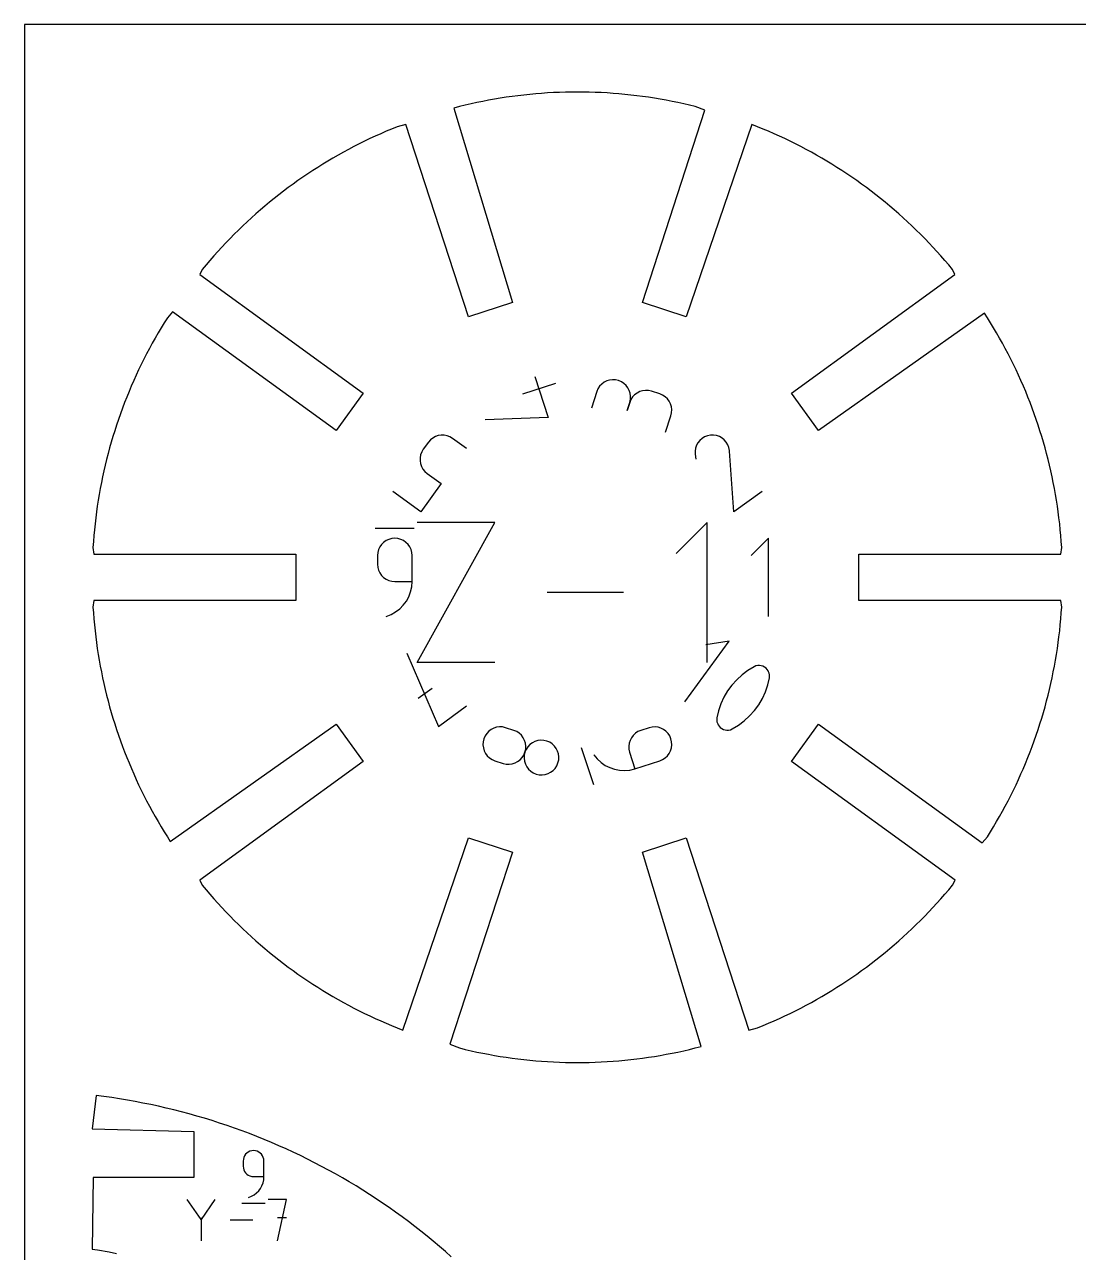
# Model space of a CAD drawing. Header units: metres. Extents: x 0 to 18, y 0 to 24.
# Drawn here: x 0 to 4.048, y 19.283 to 24 of the extents above; entities that cross this region are included whole.
import ezdxf

# ---------------------------------------------------------------- set-up
doc = ezdxf.new("R2010")
doc.units = ezdxf.units.M

msp = doc.modelspace()

# ---------------------------------------------------------------- linework, layer by layer
at = {"layer": 'annotation', "color": 1}
for p, q in [((1.960215, 22.64846), (2.011689, 22.490038)), ((2.039074, 22.621582), (1.912358, 22.580409)), ((2.202514, 22.600813), (2.197788, 22.58975)), ((2.208945, 22.610577), (2.202514, 22.600813)), ((2.216844, 22.618924), (2.208945, 22.610577)), ((2.22597, 22.625735), (2.216844, 22.618924)), ((2.236084, 22.630888), (2.22597, 22.625735)), ((2.246948, 22.634266), (2.236084, 22.630888)), ((2.258322, 22.635749), (2.246948, 22.634266)), ((2.269967, 22.635217), (2.258322, 22.635749)), ((2.281643, 22.632551), (2.269967, 22.635217)), ((2.29271, 22.627827), (2.281643, 22.632551)), ((2.281643, 22.632551), (2.281643, 22.632551)), ((2.302485, 22.6214), (2.29271, 22.627827)), ((2.310846, 22.613505), (2.302485, 22.6214)), ((2.317672, 22.604379), (2.310846, 22.613505)), ((2.322841, 22.594259), (2.317672, 22.604379)), ((2.197788, 22.58975), (2.177202, 22.526392)), ((2.324505, 22.548577), (2.314197, 22.516854)), ((2.314197, 22.516854), (2.324505, 22.548577)), ((2.32623, 22.583383), (2.322841, 22.594259)), ((2.324505, 22.548577), (2.327184, 22.560305)), ((2.32923, 22.55964), (2.324505, 22.548577)), ((2.324505, 22.548577), (2.324505, 22.548577)), ((2.327719, 22.571986), (2.32623, 22.583383)), ((2.327184, 22.560305), (2.327719, 22.571986)), ((2.335661, 22.569405), (2.32923, 22.55964)), ((2.34356, 22.577752), (2.335661, 22.569405)), ((2.352686, 22.584562), (2.34356, 22.577752)), ((2.362801, 22.589716), (2.352686, 22.584562)), ((2.373664, 22.593094), (2.362801, 22.589716)), ((2.385038, 22.594576), (2.373664, 22.593094)), ((2.396683, 22.594044), (2.385038, 22.594576)), ((2.408359, 22.591378), (2.396683, 22.594044)), ((2.440083, 22.581071), (2.408359, 22.591378)), ((2.408359, 22.591378), (2.408359, 22.591378)), ((2.451101, 22.576363), (2.440083, 22.581071)), ((2.460837, 22.569948), (2.451101, 22.576363)), ((2.469168, 22.562063), (2.460837, 22.569948)), ((2.475971, 22.552944), (2.469168, 22.562063)), ((2.481123, 22.54283), (2.475971, 22.552944)), ((2.484502, 22.531957), (2.481123, 22.54283)), ((2.482765, 22.497155), (2.485446, 22.508882)), ((2.485984, 22.520562), (2.484502, 22.531957)), ((2.485446, 22.508882), (2.485984, 22.520562)), ((2.011689, 22.490038), (1.769245, 22.481211)), ((2.462179, 22.433797), (2.482765, 22.497155)), ((2.482765, 22.497155), (2.482765, 22.497155)), ((1.568214, 22.411692), (1.559075, 22.404388)), ((1.578313, 22.417197), (1.568214, 22.411692)), ((1.589108, 22.42086), (1.578313, 22.417197)), ((1.600334, 22.422642), (1.589108, 22.42086)), ((1.611727, 22.4225), (1.600334, 22.422642)), ((1.623021, 22.420394), (1.611727, 22.4225)), ((1.633953, 22.416282), (1.623021, 22.420394)), ((1.644258, 22.410124), (1.633953, 22.416282)), ((1.698154, 22.370967), (1.644258, 22.410124)), ((1.644258, 22.410124), (1.644258, 22.410124)), ((2.602345, 22.409943), (2.593786, 22.402423)), ((2.61215, 22.415951), (2.602345, 22.409943)), ((2.623035, 22.420246), (2.61215, 22.415951)), ((2.634835, 22.422625), (2.623035, 22.420246)), ((2.646841, 22.422756), (2.634835, 22.422625)), ((2.634835, 22.422625), (2.634835, 22.422625)), ((2.658365, 22.420818), (2.646841, 22.422756)), ((2.6692, 22.416977), (2.658365, 22.420818)), ((2.679135, 22.411396), (2.6692, 22.416977)), ((2.687962, 22.40424), (2.679135, 22.411396)), ((1.531654, 22.368476), (1.525483, 22.358154)), ((1.551161, 22.395325), (1.531654, 22.368476)), ((1.531654, 22.368476), (1.531654, 22.368476)), ((1.559075, 22.404388), (1.551161, 22.395325)), ((2.577255, 22.372816), (2.575347, 22.361272)), ((2.575347, 22.361272), (2.575517, 22.349227)), ((2.581075, 22.383658), (2.577255, 22.372816)), ((2.586641, 22.393594), (2.581075, 22.383658)), ((2.593786, 22.402423), (2.586641, 22.393594)), ((2.695472, 22.395672), (2.687962, 22.40424)), ((2.701455, 22.385857), (2.695472, 22.395672)), ((2.705703, 22.374959), (2.701455, 22.385857)), ((2.708006, 22.363141), (2.705703, 22.374959)), ((2.708045, 22.362875), (2.708006, 22.363141)), ((2.708006, 22.363141), (2.708006, 22.363141)), ((2.708076, 22.362619), (2.708045, 22.362875)), ((2.708102, 22.362372), (2.708076, 22.362619)), ((2.70812, 22.362132), (2.708102, 22.362372)), ((2.708132, 22.361896), (2.70812, 22.362132)), ((2.70812, 22.360968), (2.708132, 22.361201)), ((2.725016, 22.128255), (2.70812, 22.360968)), ((2.70812, 22.360968), (2.70812, 22.360968)), ((2.708138, 22.361664), (2.708132, 22.361896)), ((2.708132, 22.361201), (2.708138, 22.361433)), ((2.708138, 22.361433), (2.708138, 22.361664)), ((1.519266, 22.335932), (1.519131, 22.324556)), ((1.519131, 22.324556), (1.520921, 22.313353)), ((1.521368, 22.347218), (1.519266, 22.335932)), ((1.520921, 22.313353), (1.524592, 22.302584)), ((1.525483, 22.358154), (1.521368, 22.347218)), ((2.575517, 22.349227), (2.578303, 22.330508)), ((1.524592, 22.302584), (1.530099, 22.292511)), ((1.530099, 22.292511), (1.537399, 22.283395)), ((1.537399, 22.283395), (1.546448, 22.275499)), ((1.546448, 22.275499), (1.600343, 22.236342)), ((1.600343, 22.236342), (1.521818, 22.128261)), ((1.521818, 22.128261), (1.414027, 22.206576)), ((2.832807, 22.20657), (2.725016, 22.128255)), ((1.50823, 21.549871), (1.806346, 22.086776)), ((1.806346, 22.086776), (1.50823, 22.086776)), ((2.621973, 22.086776), (2.502612, 21.967382)), ((2.621973, 21.549871), (2.621973, 22.086776)), ((1.497119, 22.064083), (1.347119, 22.064083)), ((1.359703, 21.983154), (1.35661, 21.971873)), ((1.364627, 21.993543), (1.359703, 21.983154)), ((1.371197, 22.002852), (1.364627, 21.993543)), ((1.379224, 22.010892), (1.371197, 22.002852)), ((1.388521, 22.017473), (1.379224, 22.010892)), ((1.398901, 22.022408), (1.388521, 22.017473)), ((1.410175, 22.025508), (1.398901, 22.022408)), ((1.422156, 22.026583), (1.410175, 22.025508)), ((1.434113, 22.025508), (1.422156, 22.026583)), ((1.422156, 22.026583), (1.422156, 22.026583)), ((1.445374, 22.022408), (1.434113, 22.025508)), ((1.45575, 22.017473), (1.445374, 22.022408)), ((1.46505, 22.010892), (1.45575, 22.017473)), ((1.473084, 22.002852), (1.46505, 22.010892)), ((1.479664, 21.993543), (1.473084, 22.002852)), ((1.484599, 21.983154), (1.479664, 21.993543)), ((1.487699, 21.971873), (1.484599, 21.983154)), ((2.858038, 22.026583), (2.791344, 21.95987)), ((2.858038, 21.726583), (2.858038, 22.026583)), ((1.35661, 21.971873), (1.355538, 21.959889)), ((1.355538, 21.959889), (1.355538, 21.926702)), ((1.488775, 21.959889), (1.487699, 21.971873)), ((1.488775, 21.860177), (1.488775, 21.959889)), ((1.488775, 21.959889), (1.488775, 21.959889)), ((1.355538, 21.926702), (1.355538, 21.926702)), ((1.355538, 21.926702), (1.35661, 21.914724)), ((1.35661, 21.914724), (1.359703, 21.903458)), ((1.359703, 21.903458), (1.364627, 21.893091)), ((1.364627, 21.893091), (1.371197, 21.883809)), ((1.371197, 21.883809), (1.379224, 21.875797)), ((1.379224, 21.875797), (1.388521, 21.869243)), ((1.388521, 21.869243), (1.398901, 21.86433)), ((1.398901, 21.86433), (1.410175, 21.861247)), ((1.410175, 21.861247), (1.422156, 21.860177)), ((1.422156, 21.860177), (1.488775, 21.860177)), ((1.4873, 21.8399), (1.488775, 21.860177)), ((1.466611, 21.784802), (1.476038, 21.80197)), ((1.476038, 21.80197), (1.482994, 21.820417)), ((1.482994, 21.820417), (1.4873, 21.8399)), ((2.301307, 21.818324), (2.007736, 21.818324)), ((1.425303, 21.743379), (1.441064, 21.755265)), ((1.441064, 21.755265), (1.454893, 21.769153)), ((1.454893, 21.769153), (1.466611, 21.784802)), ((1.388706, 21.726583), (1.40779, 21.733738)), ((1.388706, 21.726583), (1.388706, 21.726583)), ((1.40779, 21.733738), (1.425303, 21.743379)), ((2.536488, 21.398102), (2.706127, 21.63159)), ((2.706127, 21.63159), (2.616496, 21.617381)), ((1.467922, 21.585746), (1.590301, 21.303839)), ((1.806346, 21.549871), (1.50823, 21.549871)), ((2.778396, 21.518678), (2.755948, 21.501897)), ((2.802639, 21.533222), (2.778396, 21.518678)), ((2.809294, 21.536045), (2.802639, 21.533222)), ((2.802639, 21.533222), (2.802639, 21.533222)), ((2.816154, 21.537587), (2.809294, 21.536045)), ((2.823063, 21.537898), (2.816154, 21.537587)), ((2.829867, 21.537027), (2.823063, 21.537898)), ((2.836412, 21.535023), (2.829867, 21.537027)), ((2.842544, 21.531934), (2.836412, 21.535023)), ((2.848107, 21.527811), (2.842544, 21.531934)), ((2.852948, 21.522701), (2.848107, 21.527811)), ((2.856911, 21.516655), (2.852948, 21.522701)), ((2.858206, 21.514033), (2.856911, 21.516655)), ((2.856911, 21.516655), (2.856911, 21.516655)), ((2.859297, 21.51131), (2.858206, 21.514033)), ((2.860182, 21.508501), (2.859297, 21.51131)), ((2.73542, 21.483052), (2.716936, 21.462317)), ((2.755948, 21.501897), (2.73542, 21.483052)), ((2.845685, 21.436605), (2.854699, 21.463197)), ((2.854699, 21.463197), (2.861029, 21.490822)), ((2.860859, 21.505624), (2.860182, 21.508501)), ((2.861324, 21.502697), (2.860859, 21.505624)), ((2.861029, 21.490822), (2.861432, 21.493781)), ((2.861029, 21.490822), (2.861029, 21.490822)), ((2.861577, 21.499736), (2.861324, 21.502697)), ((2.861432, 21.493781), (2.861613, 21.496759)), ((2.861613, 21.496759), (2.861577, 21.499736)), ((1.511776, 21.411919), (1.565733, 21.451121)), ((2.686606, 21.415866), (2.67501, 21.390495)), ((2.700623, 21.439864), (2.686606, 21.415866)), ((2.716936, 21.462317), (2.700623, 21.439864)), ((2.834113, 21.411221), (2.845685, 21.436605)), ((1.590301, 21.303839), (1.698229, 21.382253)), ((2.67501, 21.390495), (2.665961, 21.363924)), ((2.803794, 21.364762), (2.820107, 21.387215)), ((2.820107, 21.387215), (2.834113, 21.411221)), ((2.659181, 21.333373), (2.658997, 21.330413)), ((2.658997, 21.330413), (2.659032, 21.327456)), ((2.659032, 21.327456), (2.659284, 21.32451)), ((2.659585, 21.336326), (2.659181, 21.333373)), ((2.659284, 21.32451), (2.659754, 21.321588)), ((2.665961, 21.363924), (2.659585, 21.336326)), ((2.659585, 21.336326), (2.659585, 21.336326)), ((2.659754, 21.321588), (2.660439, 21.318698)), ((2.742264, 21.308443), (2.764747, 21.325203)), ((2.764747, 21.325203), (2.785299, 21.344034)), ((2.785299, 21.344034), (2.803794, 21.364762)), ((1.775178, 21.276805), (1.768765, 21.267048)), ((1.783056, 21.285155), (1.775178, 21.276805)), ((1.792164, 21.291974), (1.783056, 21.285155)), ((1.802266, 21.29714), (1.792164, 21.291974)), ((1.813127, 21.30053), (1.802266, 21.29714)), ((1.824512, 21.302019), (1.813127, 21.30053)), ((1.836184, 21.301487), (1.824512, 21.302019)), ((1.847908, 21.298808), (1.836184, 21.301487)), ((1.847908, 21.298808), (1.847908, 21.298808)), ((1.879471, 21.288553), (1.847908, 21.298808)), ((1.890532, 21.283829), (1.879471, 21.288553)), ((1.9003, 21.277396), (1.890532, 21.283829)), ((1.908656, 21.269495), (1.9003, 21.277396)), ((2.346178, 21.277297), (2.337822, 21.269393)), ((2.355949, 21.283731), (2.346178, 21.277297)), ((2.367014, 21.288458), (2.355949, 21.283731)), ((2.398737, 21.298765), (2.367014, 21.288458)), ((2.367014, 21.288458), (2.367014, 21.288458)), ((2.410468, 21.301446), (2.398737, 21.298765)), ((2.422157, 21.301984), (2.410468, 21.301446)), ((2.433565, 21.300502), (2.422157, 21.301984)), ((2.444454, 21.297122), (2.433565, 21.300502)), ((2.454586, 21.291965), (2.444454, 21.297122)), ((2.463722, 21.285155), (2.454586, 21.291965)), ((2.471624, 21.276813), (2.463722, 21.285155)), ((2.478053, 21.267062), (2.471624, 21.276813)), ((2.660439, 21.318698), (2.661339, 21.31585)), ((2.661339, 21.31585), (2.662454, 21.313055)), ((2.662454, 21.313055), (2.663781, 21.310324)), ((2.663781, 21.310324), (2.663781, 21.310324)), ((2.663781, 21.310324), (2.667734, 21.304352)), ((2.667734, 21.304352), (2.672567, 21.299301)), ((2.672567, 21.299301), (2.678125, 21.29522)), ((2.678125, 21.29522), (2.684252, 21.292159)), ((2.684252, 21.292159), (2.690792, 21.29017)), ((2.690792, 21.29017), (2.69759, 21.289301)), ((2.69759, 21.289301), (2.704491, 21.289604)), ((2.704491, 21.289604), (2.711337, 21.291128)), ((2.711337, 21.291128), (2.717975, 21.293925)), ((2.717975, 21.293925), (2.742264, 21.308443)), ((2.717975, 21.293925), (2.717975, 21.293925)), ((1.761375, 21.244305), (1.760828, 21.232642)), ((1.760828, 21.232642), (1.762294, 21.221257)), ((1.764053, 21.256007), (1.761375, 21.244305)), ((1.768765, 21.267048), (1.764053, 21.256007)), ((1.764053, 21.256007), (1.764053, 21.256007)), ((1.915477, 21.260362), (1.908656, 21.269495)), ((1.920643, 21.250237), (1.915477, 21.260362)), ((1.92403, 21.239358), (1.920643, 21.250237)), ((1.925519, 21.227964), (1.92403, 21.239358)), ((1.924988, 21.216294), (1.925519, 21.227964)), ((1.941363, 21.233718), (1.933461, 21.225376)), ((1.950499, 21.240528), (1.941363, 21.233718)), ((1.960631, 21.245684), (1.950499, 21.240528)), ((1.971521, 21.249064), (1.960631, 21.245684)), ((1.982929, 21.250546), (1.971521, 21.249064)), ((1.994617, 21.250008), (1.982929, 21.250546)), ((2.006348, 21.247328), (1.994617, 21.250008)), ((2.017361, 21.242619), (2.006348, 21.247328)), ((2.006348, 21.247328), (2.006348, 21.247328)), ((2.027092, 21.236199), (2.017361, 21.242619)), ((2.03542, 21.228307), (2.027092, 21.236199)), ((2.042221, 21.21918), (2.03542, 21.228307)), ((2.322453, 21.239254), (2.320966, 21.227861)), ((2.320966, 21.227861), (2.321498, 21.216194)), ((2.325838, 21.250133), (2.322453, 21.239254)), ((2.331002, 21.260259), (2.325838, 21.250133)), ((2.337822, 21.269393), (2.331002, 21.260259)), ((2.482771, 21.256023), (2.478053, 21.267062)), ((2.485451, 21.244295), (2.482771, 21.256023)), ((2.482771, 21.256023), (2.482771, 21.256023)), ((2.484497, 21.221217), (2.485985, 21.232614)), ((2.485985, 21.232614), (2.485451, 21.244295)), ((1.762294, 21.221257), (1.765654, 21.210386)), ((1.765654, 21.210386), (1.770791, 21.200269)), ((1.770791, 21.200269), (1.777585, 21.191143)), ((1.777585, 21.191143), (1.78592, 21.183246)), ((1.78592, 21.183246), (1.795676, 21.176816)), ((1.903267, 21.175443), (1.911167, 21.183786)), ((1.911167, 21.183786), (1.917595, 21.193541)), ((1.917595, 21.193541), (1.922314, 21.204585)), ((1.919642, 21.192881), (1.919112, 21.181213)), ((1.919112, 21.181213), (1.920601, 21.16982)), ((1.922314, 21.204585), (1.919642, 21.192881)), ((1.922314, 21.204585), (1.924988, 21.216294)), ((1.927032, 21.215624), (1.922314, 21.204585)), ((1.922314, 21.204585), (1.922314, 21.204585)), ((1.922314, 21.204585), (1.922314, 21.204585)), ((1.933461, 21.225376), (1.927032, 21.215624)), ((2.047373, 21.20906), (2.042221, 21.21918)), ((2.050752, 21.198184), (2.047373, 21.20906)), ((2.052237, 21.186791), (2.050752, 21.198184)), ((2.051704, 21.175121), (2.052237, 21.186791)), ((2.138631, 21.223005), (2.184983, 21.080346)), ((2.187152, 21.195023), (2.187152, 21.195023)), ((2.187152, 21.195023), (2.199791, 21.179099)), ((2.321498, 21.216194), (2.32417, 21.20449)), ((2.32417, 21.20449), (2.344757, 21.141132)), ((2.450977, 21.176773), (2.460752, 21.1832)), ((2.460752, 21.1832), (2.469113, 21.191095)), ((2.469113, 21.191095), (2.475939, 21.200221)), ((2.475939, 21.200221), (2.481108, 21.210341)), ((2.481108, 21.210341), (2.484497, 21.221217)), ((1.795676, 21.176816), (1.806736, 21.172092)), ((1.806736, 21.172092), (1.838298, 21.161837)), ((1.838298, 21.161837), (1.838298, 21.161837)), ((1.838298, 21.161837), (1.850028, 21.159156)), ((1.850028, 21.159156), (1.861715, 21.158616)), ((1.861715, 21.158616), (1.87312, 21.160097)), ((1.87312, 21.160097), (1.884006, 21.163477)), ((1.884006, 21.163477), (1.894134, 21.168632)), ((1.894134, 21.168632), (1.903267, 21.175443)), ((1.920601, 21.16982), (1.92399, 21.15894)), ((1.92399, 21.15894), (1.929156, 21.148813)), ((1.929156, 21.148813), (1.935979, 21.139678)), ((1.935979, 21.139678), (1.944337, 21.131773)), ((2.020859, 21.127457), (2.029985, 21.13427)), ((2.029985, 21.13427), (2.037883, 21.142614)), ((2.037883, 21.142614), (2.044311, 21.152369)), ((2.044311, 21.152369), (2.04903, 21.163412)), ((2.04903, 21.163412), (2.051704, 21.175121)), ((2.04903, 21.163412), (2.04903, 21.163412)), ((2.199791, 21.179099), (2.214321, 21.165433)), ((2.214321, 21.165433), (2.230454, 21.154124)), ((2.230454, 21.154124), (2.247901, 21.145267)), ((2.247901, 21.145267), (2.266374, 21.138958)), ((2.266374, 21.138958), (2.285584, 21.135293)), ((2.285584, 21.135293), (2.305244, 21.13437)), ((2.305244, 21.13437), (2.325064, 21.136284)), ((2.325064, 21.136284), (2.344757, 21.141132)), ((2.344757, 21.141132), (2.43991, 21.172049)), ((2.43991, 21.172049), (2.450977, 21.176773)), ((2.43991, 21.172049), (2.43991, 21.172049)), ((1.944337, 21.131773), (1.95411, 21.125338)), ((1.95411, 21.125338), (1.965175, 21.120612)), ((1.965175, 21.120612), (1.965175, 21.120612)), ((1.965175, 21.120612), (1.976853, 21.117948)), ((1.976853, 21.117948), (1.988499, 21.117422)), ((1.988499, 21.117422), (1.999876, 21.118912)), ((1.999876, 21.118912), (2.010742, 21.122298)), ((2.010742, 21.122298), (2.020859, 21.127457)), ((0.865788, 19.671709), (0.859563, 19.668746)), ((0.872545, 19.673569), (0.865788, 19.671709)), ((0.879719, 19.674215), (0.872545, 19.673569)), ((0.886908, 19.673569), (0.879719, 19.674215)), ((0.879719, 19.674215), (0.879719, 19.674215)), ((0.893672, 19.671709), (0.886908, 19.673569)), ((0.8999, 19.668746), (0.893672, 19.671709)), ((0.840393, 19.641378), (0.839748, 19.634187)), ((0.839748, 19.634187), (0.839748, 19.614173)), ((0.842253, 19.648148), (0.840393, 19.641378)), ((0.845214, 19.654383), (0.842253, 19.648148)), ((0.849162, 19.65997), (0.845214, 19.654383)), ((0.853983, 19.664796), (0.849162, 19.65997)), ((0.859563, 19.668746), (0.853983, 19.664796)), ((0.905478, 19.664796), (0.8999, 19.668746)), ((0.910294, 19.65997), (0.905478, 19.664796)), ((0.914236, 19.654383), (0.910294, 19.65997)), ((0.917191, 19.648148), (0.914236, 19.654383)), ((0.919047, 19.641378), (0.917191, 19.648148)), ((0.91969, 19.634187), (0.919047, 19.641378)), ((0.91969, 19.574157), (0.91969, 19.634187)), ((0.91969, 19.634187), (0.91969, 19.634187)), ((0.839748, 19.614173), (0.839748, 19.614173)), ((0.839748, 19.614173), (0.840393, 19.606983)), ((0.840393, 19.606983), (0.842253, 19.600214)), ((0.842253, 19.600214), (0.845214, 19.593981)), ((0.845214, 19.593981), (0.849162, 19.588395)), ((0.849162, 19.588395), (0.853983, 19.583572)), ((0.853983, 19.583572), (0.859563, 19.579623)), ((0.859563, 19.579623), (0.865788, 19.576662)), ((0.865788, 19.576662), (0.872545, 19.574802)), ((0.872545, 19.574802), (0.879719, 19.574157)), ((0.879719, 19.574157), (0.91969, 19.574157)), ((0.899373, 19.519654), (0.906398, 19.529026)), ((0.906398, 19.529026), (0.91205, 19.539309)), ((0.91205, 19.539309), (0.916222, 19.550356)), ((0.916222, 19.550356), (0.918805, 19.562021)), ((0.918805, 19.562021), (0.91969, 19.574157)), ((0.677971, 19.409865), (0.625199, 19.48618)), ((0.730733, 19.48618), (0.677971, 19.409865)), ((0.859716, 19.494215), (0.871147, 19.498474)), ((0.859716, 19.494215), (0.859716, 19.494215)), ((0.871147, 19.498474), (0.881639, 19.504232)), ((0.881639, 19.504232), (0.891083, 19.511341)), ((0.891083, 19.511341), (0.899373, 19.519654)), ((1.006244, 19.486175), (0.935892, 19.486175)), ((0.971073, 19.327969), (1.006244, 19.486175)), ((0.834753, 19.471715), (0.924753, 19.471715)), ((0.677971, 19.416006), (0.677971, 19.327964)), ((0.876585, 19.407072), (0.79008, 19.407072)), ((1.006244, 19.415723), (0.971073, 19.415723))]:
    msp.add_line(p, q, dxfattribs=at)
at = {"layer": 'boundary', "color": 5}
for p, q in [((1.917949, 23.729299), (1.895236, 23.726639)), ((1.940711, 23.731682), (1.917949, 23.729299)), ((1.96349, 23.733784), (1.940711, 23.731682)), ((1.986287, 23.735607), (1.96349, 23.733784)), ((2.009113, 23.737149), (1.986287, 23.735607)), ((2.031943, 23.738402), (2.009113, 23.737149)), ((2.054803, 23.739384), (2.031943, 23.738402)), ((2.077663, 23.74009), (2.054803, 23.739384)), ((2.100541, 23.740517), (2.077663, 23.74009)), ((2.123417, 23.74065), (2.100541, 23.740517)), ((2.146296, 23.740517), (2.123417, 23.74065)), ((2.169157, 23.74009), (2.146296, 23.740517)), ((2.192032, 23.739384), (2.169157, 23.74009)), ((2.214881, 23.738402), (2.192032, 23.739384)), ((2.237722, 23.737149), (2.214881, 23.738402)), ((2.26055, 23.735607), (2.237722, 23.737149)), ((2.283347, 23.733784), (2.26055, 23.735607)), ((2.306126, 23.731682), (2.283347, 23.733784)), ((2.328871, 23.729299), (2.306126, 23.731682)), ((2.3516, 23.726639), (2.328871, 23.729299)), ((1.670486, 23.684795), (1.648332, 23.679095)), ((1.692708, 23.690213), (1.670486, 23.684795)), ((1.714994, 23.695355), (1.692708, 23.690213)), ((1.737345, 23.700233), (1.714994, 23.695355)), ((1.759747, 23.704831), (1.737345, 23.700233)), ((1.782213, 23.709166), (1.759747, 23.704831)), ((1.804729, 23.713207), (1.782213, 23.709166)), ((1.827293, 23.716983), (1.804729, 23.713207)), ((1.849893, 23.720481), (1.827293, 23.716983)), ((1.87254, 23.723699), (1.849893, 23.720481)), ((1.895236, 23.726639), (1.87254, 23.723699)), ((2.374282, 23.723699), (2.3516, 23.726639)), ((2.396929, 23.720481), (2.374282, 23.723699)), ((2.419541, 23.716983), (2.396929, 23.720481)), ((2.442108, 23.713207), (2.419541, 23.716983)), ((2.464609, 23.709166), (2.442108, 23.713207)), ((2.487075, 23.704831), (2.464609, 23.709166)), ((2.509492, 23.700234), (2.487075, 23.704831)), ((2.531844, 23.695355), (2.509492, 23.700234)), ((2.554131, 23.690213), (2.531844, 23.695355)), ((2.576349, 23.684795), (2.554131, 23.690213)), ((2.613038, 23.670674), (2.576349, 23.684795)), ((1.648332, 23.679095), (1.873692, 22.932368)), ((2.373148, 22.932367), (2.613038, 23.670674)), ((1.38898, 23.58987), (1.368023, 23.580739)), ((1.410067, 23.598753), (1.38898, 23.58987)), ((1.431251, 23.607375), (1.410067, 23.598753)), ((1.464984, 23.61584), (1.431251, 23.607375)), ((1.704879, 22.877518), (1.464984, 23.61584)), ((2.794285, 23.61575), (2.54196, 22.877517)), ((2.815582, 23.607375), (2.794285, 23.61575)), ((2.836769, 23.598753), (2.815582, 23.607375)), ((2.857842, 23.58987), (2.836769, 23.598753)), ((2.878815, 23.580739), (2.857842, 23.58987)), ((1.2853, 23.541617), (1.264936, 23.531206)), ((1.305797, 23.551768), (1.2853, 23.541617)), ((1.326424, 23.561686), (1.305797, 23.551768)), ((1.347165, 23.571329), (1.326424, 23.561686)), ((1.368023, 23.580739), (1.347165, 23.571329)), ((2.89967, 23.571329), (2.878815, 23.580739)), ((2.920415, 23.561686), (2.89967, 23.571329)), ((2.941025, 23.551768), (2.920415, 23.561686)), ((2.96152, 23.541617), (2.941025, 23.551768)), ((2.981887, 23.531206), (2.96152, 23.541617)), ((1.204615, 23.498491), (1.18479, 23.487092)), ((1.224584, 23.509642), (1.204615, 23.498491)), ((1.244701, 23.520547), (1.224584, 23.509642)), ((1.264936, 23.531206), (1.244701, 23.520547)), ((3.002134, 23.520547), (2.981887, 23.531206)), ((3.022237, 23.509642), (3.002134, 23.520547)), ((3.042209, 23.498491), (3.022237, 23.509642)), ((3.062046, 23.487092), (3.042209, 23.498491)), ((1.126142, 23.451441), (1.106896, 23.43909)), ((1.145539, 23.463562), (1.126142, 23.451441)), ((1.165085, 23.47545), (1.145539, 23.463562)), ((1.18479, 23.487092), (1.165085, 23.47545)), ((3.081737, 23.47545), (3.062046, 23.487092)), ((3.101281, 23.463562), (3.081737, 23.47545)), ((3.120693, 23.451441), (3.101281, 23.463562)), ((3.139941, 23.43909), (3.120693, 23.451441)), ((1.050073, 23.400611), (1.031447, 23.387323)), ((1.068845, 23.413668), (1.050073, 23.400611)), ((1.087795, 23.426492), (1.068845, 23.413668)), ((1.106896, 23.43909), (1.087795, 23.426492)), ((3.15904, 23.426492), (3.139941, 23.43909)), ((3.177977, 23.413668), (3.15904, 23.426492)), ((3.196766, 23.400611), (3.177977, 23.413668)), ((3.215386, 23.387323), (3.196766, 23.400611)), ((0.994695, 23.360078), (0.976579, 23.346118)), ((1.012987, 23.373822), (0.994695, 23.360078)), ((1.031447, 23.387323), (1.012987, 23.373822)), ((3.233846, 23.373822), (3.215386, 23.387323)), ((3.252127, 23.360078), (3.233846, 23.373822)), ((3.270256, 23.346118), (3.252127, 23.360078)), ((0.923269, 23.30291), (0.905861, 23.288078)), ((0.94086, 23.317524), (0.923269, 23.30291)), ((0.958631, 23.331928), (0.94086, 23.317524)), ((0.976579, 23.346118), (0.958631, 23.331928)), ((3.288194, 23.331928), (3.270256, 23.346118)), ((3.305978, 23.317524), (3.288194, 23.331928)), ((3.323567, 23.30291), (3.305978, 23.317524)), ((3.340977, 23.288078), (3.323567, 23.30291)), ((0.871586, 23.257763), (0.85472, 23.242294)), ((0.888618, 23.27302), (0.871586, 23.257763)), ((0.905861, 23.288078), (0.888618, 23.27302)), ((3.358205, 23.27302), (3.340977, 23.288078)), ((3.375249, 23.257763), (3.358205, 23.27302)), ((3.392101, 23.242294), (3.375249, 23.257763)), ((0.821594, 23.210758), (0.805319, 23.194679)), ((0.838066, 23.226625), (0.821594, 23.210758)), ((0.85472, 23.242294), (0.838066, 23.226625)), ((3.408769, 23.226625), (3.392101, 23.242294)), ((3.425243, 23.210758), (3.408769, 23.226625)), ((3.441516, 23.194679), (3.425243, 23.210758)), ((0.773294, 23.16185), (0.757693, 23.145264)), ((0.789242, 23.178406), (0.773294, 23.16185)), ((0.805319, 23.194679), (0.789242, 23.178406)), ((3.459303, 23.176632), (3.441516, 23.194679)), ((3.475215, 23.160073), (3.459303, 23.176632)), ((0.742222, 23.128414), (0.726967, 23.111367)), ((0.757693, 23.145264), (0.742222, 23.128414)), ((3.489131, 23.145264), (3.475215, 23.160073)), ((3.5046, 23.128414), (3.489131, 23.145264)), ((3.519857, 23.111367), (3.5046, 23.128414)), ((0.69709, 23.07673), (0.682474, 23.05914)), ((0.711922, 23.094137), (0.69709, 23.07673)), ((0.726967, 23.111367), (0.711922, 23.094137)), ((3.534915, 23.094137), (3.519857, 23.111367)), ((3.549745, 23.07673), (3.534915, 23.094137)), ((3.564363, 23.05914), (3.549745, 23.07673)), ((0.682474, 23.05914), (0.672776, 23.040238)), ((0.672776, 23.040238), (1.3008, 22.583952)), ((2.946033, 22.583948), (3.574061, 23.040236)), ((3.574061, 23.040236), (3.564363, 23.05914)), ((1.873692, 22.932368), (1.704879, 22.877518)), ((2.54196, 22.877517), (2.373148, 22.932367)), ((0.568425, 22.896651), (0.548546, 22.873858)), ((1.196468, 22.440352), (0.568425, 22.896651)), ((3.687056, 22.891342), (3.050365, 22.440347)), ((3.698278, 22.873858), (3.687056, 22.891342)), ((0.52455, 22.8349), (0.512906, 22.815208)), ((0.536425, 22.854447), (0.52455, 22.8349)), ((0.548546, 22.873858), (0.536425, 22.854447)), ((3.710397, 22.854447), (3.698278, 22.873858)), ((3.722285, 22.8349), (3.710397, 22.854447)), ((3.733929, 22.815208), (3.722285, 22.8349)), ((0.501509, 22.795372), (0.490357, 22.775399)), ((0.512906, 22.815208), (0.501509, 22.795372)), ((3.745328, 22.795372), (3.733929, 22.815208)), ((3.756479, 22.775399), (3.745328, 22.795372)), ((0.479451, 22.755297), (0.468794, 22.735049)), ((0.490357, 22.775399), (0.479451, 22.755297)), ((3.767384, 22.755297), (3.756479, 22.775399)), ((3.778044, 22.735049), (3.767384, 22.755297)), ((0.448217, 22.694188), (0.438313, 22.673576)), ((0.458382, 22.714683), (0.448217, 22.694188)), ((0.468794, 22.735049), (0.458382, 22.714683)), ((3.788454, 22.714683), (3.778044, 22.735049)), ((3.798605, 22.694188), (3.788454, 22.714683)), ((3.808523, 22.673576), (3.798605, 22.694188)), ((0.428656, 22.652835), (0.419261, 22.631978)), ((0.438313, 22.673576), (0.428656, 22.652835)), ((3.818164, 22.652835), (3.808523, 22.673576)), ((3.827574, 22.631978), (3.818164, 22.652835)), ((0.410114, 22.611005), (0.40123, 22.589932)), ((0.419261, 22.631978), (0.410114, 22.611005)), ((3.836707, 22.611005), (3.827574, 22.631978)), ((3.84559, 22.589932), (3.836707, 22.611005)), ((0.392608, 22.568748), (0.38425, 22.547449)), ((0.40123, 22.589932), (0.392608, 22.568748)), ((1.3008, 22.583952), (1.196468, 22.440352)), ((3.050365, 22.440347), (2.946033, 22.583948)), ((3.854213, 22.568748), (3.84559, 22.589932)), ((3.862589, 22.547449), (3.854213, 22.568748)), ((0.3683, 22.504566), (0.360731, 22.482987)), ((0.37615, 22.526048), (0.3683, 22.504566)), ((0.38425, 22.547449), (0.37615, 22.526048)), ((3.870685, 22.526048), (3.862589, 22.547449)), ((3.878519, 22.504566), (3.870685, 22.526048)), ((3.88609, 22.482987), (3.878519, 22.504566)), ((0.353421, 22.461309), (0.346376, 22.439546)), ((0.360731, 22.482987), (0.353421, 22.461309)), ((3.893399, 22.461309), (3.88609, 22.482987)), ((3.900444, 22.439546), (3.893399, 22.461309)), ((0.339611, 22.41769), (0.333107, 22.395763)), ((0.346376, 22.439546), (0.339611, 22.41769)), ((3.907228, 22.41769), (3.900444, 22.439546)), ((3.91373, 22.395763), (3.907228, 22.41769)), ((0.326866, 22.373758), (0.320905, 22.351669)), ((0.333107, 22.395763), (0.326866, 22.373758)), ((3.919972, 22.373758), (3.91373, 22.395763)), ((3.925932, 22.351669), (3.919972, 22.373758)), ((0.315207, 22.329514), (0.309784, 22.307294)), ((0.320905, 22.351669), (0.315207, 22.329514)), ((3.931632, 22.329514), (3.925932, 22.351669)), ((3.93705, 22.307294), (3.931632, 22.329514)), ((0.304628, 22.285005), (0.299765, 22.262653)), ((0.309784, 22.307294), (0.304628, 22.285005)), ((3.94219, 22.285005), (3.93705, 22.307294)), ((3.947068, 22.262653), (3.94219, 22.285005)), ((0.290834, 22.217772), (0.286795, 22.195271)), ((0.295153, 22.240238), (0.290834, 22.217772)), ((0.299765, 22.262653), (0.295153, 22.240238)), ((3.951668, 22.240238), (3.947068, 22.262653)), ((3.956003, 22.217772), (3.951668, 22.240238)), ((3.960044, 22.195271), (3.956003, 22.217772)), ((0.283015, 22.172704), (0.279519, 22.150092)), ((0.286795, 22.195271), (0.283015, 22.172704)), ((3.96382, 22.172704), (3.960044, 22.195271)), ((3.967318, 22.150092), (3.96382, 22.172704)), ((0.276299, 22.127445), (0.273359, 22.104762)), ((0.279519, 22.150092), (0.276299, 22.127445)), ((3.970538, 22.127445), (3.967318, 22.150092)), ((3.973476, 22.104762), (3.970538, 22.127445)), ((0.270699, 22.082034), (0.268318, 22.05929)), ((0.273359, 22.104762), (0.270699, 22.082034)), ((3.976136, 22.082034), (3.973476, 22.104762)), ((3.978519, 22.05929), (3.976136, 22.082034)), ((0.266216, 22.03651), (0.264393, 22.013714)), ((0.268318, 22.05929), (0.266216, 22.03651)), ((3.980621, 22.03651), (3.978519, 22.05929)), ((3.982444, 22.013714), (3.980621, 22.03651)), ((0.264393, 22.013714), (0.262851, 21.990886)), ((0.262851, 21.990886), (0.265833, 21.965333)), ((3.981003, 21.965333), (3.983974, 21.990886)), ((3.983974, 21.990886), (3.982444, 22.013714)), ((0.265833, 21.965333), (1.042119, 21.965333)), ((1.042119, 21.965333), (1.042119, 21.787833)), ((3.20472, 21.787833), (3.20472, 21.965333)), ((3.20472, 21.965333), (3.981003, 21.965333)), ((0.265829, 21.787833), (0.262851, 21.762275)), ((0.262851, 21.762275), (0.264393, 21.73945)), ((1.042119, 21.787833), (0.265829, 21.787833)), ((3.980996, 21.787833), (3.20472, 21.787833)), ((3.983974, 21.762275), (3.980996, 21.787833)), ((3.982444, 21.73945), (3.983974, 21.762275)), ((0.264393, 21.73945), (0.266216, 21.716653)), ((0.266216, 21.716653), (0.268318, 21.693875)), ((3.978519, 21.693875), (3.980621, 21.716653)), ((3.980621, 21.716653), (3.982444, 21.73945)), ((0.268318, 21.693875), (0.270699, 21.671112)), ((0.270699, 21.671112), (0.273359, 21.648399)), ((3.973476, 21.648399), (3.976136, 21.671112)), ((3.976136, 21.671112), (3.978519, 21.693875)), ((0.273359, 21.648399), (0.276299, 21.625704)), ((0.276299, 21.625704), (0.279519, 21.603057)), ((3.967318, 21.603057), (3.970538, 21.625704)), ((3.970538, 21.625704), (3.973476, 21.648399)), ((0.279519, 21.603057), (0.283015, 21.580459)), ((0.283015, 21.580459), (0.286795, 21.557892)), ((0.286795, 21.557892), (0.290834, 21.535377)), ((3.956003, 21.535377), (3.960044, 21.557892)), ((3.960044, 21.557892), (3.96382, 21.580459)), ((3.96382, 21.580459), (3.967318, 21.603057)), ((0.290834, 21.535377), (0.295153, 21.512909)), ((0.295153, 21.512909), (0.299765, 21.490507)), ((3.947068, 21.490507), (3.951668, 21.512909)), ((3.951668, 21.512909), (3.956003, 21.535377)), ((0.299765, 21.490507), (0.304628, 21.468157)), ((0.304628, 21.468157), (0.309784, 21.44587)), ((3.93705, 21.44587), (3.94219, 21.468157)), ((3.94219, 21.468157), (3.947068, 21.490507)), ((0.309784, 21.44587), (0.315207, 21.423648)), ((0.315207, 21.423648), (0.320905, 21.401493)), ((3.925932, 21.401493), (3.931632, 21.423648)), ((3.931632, 21.423648), (3.93705, 21.44587)), ((0.320905, 21.401493), (0.326866, 21.379406)), ((0.326866, 21.379406), (0.333107, 21.357399)), ((3.91373, 21.357399), (3.919972, 21.379406)), ((3.919972, 21.379406), (3.925932, 21.401493)), ((0.333107, 21.357399), (0.339611, 21.335475)), ((0.339611, 21.335475), (0.346376, 21.313616)), ((3.900444, 21.313616), (3.907228, 21.335475)), ((3.907228, 21.335475), (3.91373, 21.357399)), ((0.346376, 21.313616), (0.353421, 21.291855)), ((0.353421, 21.291855), (0.360731, 21.270176)), ((0.559778, 20.86182), (1.196467, 21.312813)), ((1.196467, 21.312813), (1.300799, 21.169213)), ((2.946035, 21.169216), (3.050367, 21.312817)), ((3.050367, 21.312817), (3.678412, 20.856515)), ((3.88609, 21.270176), (3.893399, 21.291855)), ((3.893399, 21.291855), (3.900444, 21.313616)), ((0.360731, 21.270176), (0.3683, 21.248595)), ((0.3683, 21.248595), (0.37615, 21.227098)), ((0.37615, 21.227098), (0.38425, 21.205715)), ((3.862589, 21.205715), (3.870685, 21.227098)), ((3.870685, 21.227098), (3.878519, 21.248595)), ((3.878519, 21.248595), (3.88609, 21.270176)), ((0.38425, 21.205715), (0.392608, 21.184414)), ((0.392608, 21.184414), (0.40123, 21.163228)), ((3.844636, 21.160965), (3.854213, 21.184414)), ((3.854213, 21.184414), (3.862589, 21.205715)), ((0.40123, 21.163228), (0.410146, 21.142109)), ((0.410146, 21.142109), (0.419261, 21.121184)), ((1.300799, 21.169213), (0.672771, 20.712924)), ((3.574066, 20.712925), (2.946035, 21.169216)), ((3.827574, 21.121184), (3.835712, 21.139866)), ((3.835712, 21.139866), (3.844636, 21.160965)), ((0.419261, 21.121184), (0.428656, 21.100328)), ((0.428656, 21.100328), (0.438313, 21.079586)), ((3.808523, 21.079586), (3.818164, 21.100328)), ((3.818164, 21.100328), (3.827574, 21.121184)), ((0.438313, 21.079586), (0.448217, 21.05896)), ((0.448217, 21.05896), (0.458382, 21.038463)), ((0.458382, 21.038463), (0.468794, 21.018098)), ((3.778044, 21.018098), (3.788454, 21.038463)), ((3.788454, 21.038463), (3.798605, 21.05896)), ((3.798605, 21.05896), (3.808523, 21.079586)), ((0.468794, 21.018098), (0.479451, 20.997866)), ((0.479451, 20.997866), (0.490357, 20.977747)), ((3.756479, 20.977747), (3.767384, 20.997866)), ((3.767384, 20.997866), (3.778044, 21.018098)), ((0.490357, 20.977747), (0.501509, 20.957777)), ((0.501509, 20.957777), (0.512906, 20.937952)), ((3.733929, 20.937952), (3.745328, 20.957777)), ((3.745328, 20.957777), (3.756479, 20.977747)), ((0.512906, 20.937952), (0.52455, 20.918247)), ((0.52455, 20.918247), (0.536425, 20.898703)), ((0.536425, 20.898703), (0.548546, 20.879307)), ((3.698278, 20.879307), (3.710397, 20.898703)), ((3.710397, 20.898703), (3.722285, 20.918247)), ((3.722285, 20.918247), (3.733929, 20.937952)), ((0.548546, 20.879307), (0.559778, 20.86182)), ((1.452551, 20.137412), (1.704876, 20.87564)), ((1.704876, 20.87564), (1.873689, 20.820789)), ((2.37315, 20.82079), (2.541963, 20.87564)), ((2.541963, 20.87564), (2.781856, 20.137324)), ((3.678412, 20.856515), (3.698278, 20.879307)), ((1.873689, 20.820789), (1.633801, 20.08249)), ((2.598504, 20.074069), (2.37315, 20.82079)), ((0.672771, 20.712924), (0.682474, 20.694021)), ((3.564363, 20.694021), (3.574066, 20.712925)), ((0.682474, 20.694021), (0.69709, 20.676433)), ((0.69709, 20.676433), (0.711922, 20.659023)), ((3.534915, 20.659023), (3.549745, 20.676433)), ((3.549745, 20.676433), (3.564363, 20.694021)), ((0.711922, 20.659023), (0.726967, 20.641782)), ((0.726967, 20.641782), (0.742222, 20.62475)), ((0.742222, 20.62475), (0.757693, 20.607883)), ((3.489131, 20.607883), (3.5046, 20.62475)), ((3.5046, 20.62475), (3.519857, 20.641782)), ((3.519857, 20.641782), (3.534915, 20.659023)), ((0.757693, 20.607883), (0.77336, 20.59123)), ((0.77336, 20.59123), (0.789242, 20.574757)), ((0.789242, 20.574757), (0.805319, 20.558482)), ((3.441516, 20.558482), (3.457595, 20.574757)), ((3.457595, 20.574757), (3.47346, 20.59123)), ((3.47346, 20.59123), (3.489131, 20.607883)), ((0.805319, 20.558482), (0.821594, 20.542405)), ((0.821594, 20.542405), (0.838066, 20.526524)), ((0.838066, 20.526524), (0.85472, 20.510855)), ((3.392101, 20.510855), (3.408769, 20.526524)), ((3.408769, 20.526524), (3.425243, 20.542405)), ((3.425243, 20.542405), (3.441516, 20.558482)), ((0.85472, 20.510855), (0.871586, 20.495385)), ((0.871586, 20.495385), (0.888618, 20.480129)), ((0.888618, 20.480129), (0.905861, 20.465085)), ((3.340977, 20.465085), (3.358205, 20.480129)), ((3.358205, 20.480129), (3.375249, 20.495385)), ((3.375249, 20.495385), (3.392101, 20.510855)), ((0.905861, 20.465085), (0.923269, 20.450255)), ((0.923269, 20.450255), (0.94086, 20.435638)), ((0.94086, 20.435638), (0.958631, 20.421233)), ((3.288194, 20.421233), (3.305978, 20.435638)), ((3.305978, 20.435638), (3.323567, 20.450255)), ((3.323567, 20.450255), (3.340977, 20.465085)), ((0.958631, 20.421233), (0.976579, 20.407043)), ((0.976579, 20.407043), (0.994695, 20.393085)), ((0.994695, 20.393085), (1.012987, 20.379339)), ((1.012987, 20.379339), (1.031447, 20.365822)), ((3.215386, 20.365822), (3.233846, 20.379339)), ((3.233846, 20.379339), (3.252127, 20.393085)), ((3.252127, 20.393085), (3.270256, 20.407043)), ((3.270256, 20.407043), (3.288194, 20.421233)), ((1.031447, 20.365822), (1.050073, 20.352537)), ((1.050073, 20.352537), (1.068845, 20.33948)), ((1.068845, 20.33948), (1.087795, 20.326656)), ((3.15904, 20.326656), (3.177977, 20.33948)), ((3.177977, 20.33948), (3.196766, 20.352537)), ((3.196766, 20.352537), (3.215386, 20.365822)), ((1.087795, 20.326656), (1.106896, 20.314073)), ((1.106896, 20.314073), (1.126142, 20.301708)), ((1.126142, 20.301708), (1.145539, 20.289587)), ((1.145539, 20.289587), (1.165085, 20.277713)), ((3.081737, 20.277713), (3.101281, 20.289587)), ((3.101281, 20.289587), (3.120693, 20.301708)), ((3.120693, 20.301708), (3.139941, 20.314073)), ((3.139941, 20.314073), (3.15904, 20.326656)), ((1.165085, 20.277713), (1.18479, 20.266068)), ((1.18479, 20.266068), (1.204615, 20.254672)), ((1.204615, 20.254672), (1.224584, 20.243522)), ((1.224584, 20.243522), (1.244701, 20.232615)), ((3.002134, 20.232615), (3.022237, 20.243522)), ((3.022237, 20.243522), (3.042209, 20.254672)), ((3.042209, 20.254672), (3.062046, 20.266068)), ((3.062046, 20.266068), (3.081737, 20.277713)), ((1.244701, 20.232615), (1.264936, 20.221958)), ((1.264936, 20.221958), (1.2853, 20.211544)), ((1.2853, 20.211544), (1.305797, 20.20138)), ((1.305797, 20.20138), (1.326424, 20.191476)), ((1.326424, 20.191476), (1.347165, 20.181819)), ((2.89967, 20.181819), (2.920415, 20.191476)), ((2.920415, 20.191476), (2.941025, 20.20138)), ((2.941025, 20.20138), (2.96152, 20.211544)), ((2.96152, 20.211544), (2.981887, 20.221958)), ((2.981887, 20.221958), (3.002134, 20.232615)), ((1.347165, 20.181819), (1.368023, 20.172425)), ((1.368023, 20.172425), (1.38898, 20.16328)), ((1.38898, 20.16328), (1.410066, 20.154394)), ((1.410066, 20.154394), (1.431251, 20.145771)), ((1.431251, 20.145771), (1.452551, 20.137412)), ((2.781856, 20.137324), (2.815582, 20.145771)), ((2.815582, 20.145771), (2.836769, 20.154394)), ((2.836769, 20.154394), (2.857842, 20.16328)), ((2.857842, 20.16328), (2.878815, 20.172425)), ((2.878815, 20.172425), (2.89967, 20.181819)), ((1.633801, 20.08249), (1.670486, 20.068369)), ((1.670486, 20.068369), (1.692708, 20.062949)), ((1.692708, 20.062949), (1.714994, 20.057791)), ((1.714994, 20.057791), (1.737345, 20.052929)), ((1.737345, 20.052929), (1.759747, 20.048318)), ((1.759747, 20.048318), (1.782213, 20.043997)), ((2.464609, 20.043997), (2.487075, 20.048318)), ((2.487075, 20.048318), (2.509492, 20.052929)), ((2.509492, 20.052929), (2.531844, 20.057791)), ((2.531844, 20.057791), (2.554131, 20.062949)), ((2.554131, 20.062949), (2.576349, 20.068369)), ((2.576349, 20.068369), (2.598504, 20.074069)), ((1.782213, 20.043997), (1.804729, 20.039957)), ((1.804729, 20.039957), (1.827294, 20.03618)), ((1.827294, 20.03618), (1.849893, 20.032681)), ((1.849893, 20.032681), (1.87254, 20.029461)), ((1.87254, 20.029461), (1.895236, 20.026523)), ((1.895236, 20.026523), (1.917949, 20.023864)), ((1.917949, 20.023864), (1.940711, 20.021481)), ((1.940711, 20.021481), (1.96349, 20.019379)), ((1.96349, 20.019379), (1.986287, 20.017557)), ((1.986287, 20.017557), (2.009113, 20.016013)), ((2.009113, 20.016013), (2.031943, 20.014748)), ((2.031943, 20.014748), (2.054803, 20.013763)), ((2.054803, 20.013763), (2.077663, 20.01307)), ((2.077663, 20.01307), (2.100541, 20.012643)), ((2.100541, 20.012643), (2.123417, 20.012513)), ((2.123417, 20.012513), (2.146296, 20.012643)), ((2.146296, 20.012643), (2.169157, 20.01307)), ((2.169157, 20.01307), (2.192032, 20.013763)), ((2.192032, 20.013763), (2.214881, 20.014748)), ((2.214881, 20.014748), (2.237722, 20.016013)), ((2.237722, 20.016013), (2.26055, 20.017557)), ((2.26055, 20.017557), (2.283347, 20.019379)), ((2.283347, 20.019379), (2.306126, 20.021481)), ((2.306126, 20.021481), (2.328871, 20.023864)), ((2.328871, 20.023864), (2.3516, 20.026523)), ((2.3516, 20.026523), (2.374282, 20.029461)), ((2.374282, 20.029461), (2.396929, 20.032681)), ((2.396929, 20.032681), (2.419541, 20.03618)), ((2.419541, 20.03618), (2.442108, 20.039957)), ((2.442108, 20.039957), (2.464609, 20.043997)), ((0.274485, 19.885756), (0.25935, 19.75734)), ((0.30468, 19.881873), (0.274485, 19.885756)), ((0.334825, 19.877624), (0.30468, 19.881873)), ((0.364912, 19.873009), (0.334825, 19.877624)), ((0.394943, 19.868028), (0.364912, 19.873009)), ((0.424913, 19.86268), (0.394943, 19.868028)), ((0.454812, 19.85697), (0.424913, 19.86268)), ((0.484643, 19.850894), (0.454812, 19.85697)), ((0.514391, 19.844456), (0.484643, 19.850894)), ((0.544066, 19.837657), (0.514391, 19.844456)), ((0.573659, 19.830495), (0.544066, 19.837657)), ((0.60315, 19.822975), (0.573659, 19.830495)), ((0.632556, 19.815096), (0.60315, 19.822975)), ((0.661869, 19.806859), (0.632556, 19.815096)), ((0.691056, 19.798267), (0.661869, 19.806859)), ((0.720158, 19.78932), (0.691056, 19.798267)), ((0.749147, 19.780019), (0.720158, 19.78932)), ((0.778017, 19.770365), (0.749147, 19.780019)), ((0.806764, 19.760362), (0.778017, 19.770365)), ((0.25935, 19.75734), (0.649753, 19.747965)), ((0.649753, 19.747965), (0.649753, 19.570465)), ((0.835387, 19.750007), (0.806764, 19.760362)), ((0.863886, 19.739307), (0.835387, 19.750007)), ((0.892257, 19.728259), (0.863886, 19.739307)), ((0.920482, 19.716866), (0.892257, 19.728259)), ((0.948571, 19.705132), (0.920482, 19.716866)), ((0.97652, 19.693055), (0.948571, 19.705132)), ((1.004316, 19.680639), (0.97652, 19.693055)), ((1.031947, 19.667887), (1.004316, 19.680639)), ((1.05943, 19.654798), (1.031947, 19.667887)), ((1.086757, 19.641375), (1.05943, 19.654798)), ((1.11392, 19.627621), (1.086757, 19.641375)), ((1.140898, 19.613538), (1.11392, 19.627621)), ((1.167716, 19.599126), (1.140898, 19.613538)), ((1.194352, 19.584389), (1.167716, 19.599126)), ((1.220809, 19.56933), (1.194352, 19.584389)), ((0.263225, 19.570465), (0.25935, 19.29614)), ((0.649753, 19.570465), (0.263225, 19.570465)), ((1.247077, 19.553948), (1.220809, 19.56933)), ((1.273153, 19.538249), (1.247077, 19.553948)), ((1.29904, 19.522232), (1.273153, 19.538249)), ((1.324737, 19.505904), (1.29904, 19.522232)), ((1.350227, 19.489261), (1.324737, 19.505904)), ((1.375509, 19.472309), (1.350227, 19.489261)), ((1.400584, 19.455052), (1.375509, 19.472309)), ((1.425456, 19.437491), (1.400584, 19.455052)), ((1.450106, 19.419627), (1.425456, 19.437491)), ((1.474541, 19.401466), (1.450106, 19.419627)), ((1.498732, 19.383008), (1.474541, 19.401466)), ((1.522712, 19.364256), (1.498732, 19.383008)), ((1.546476, 19.345215), (1.522712, 19.364256)), ((1.569989, 19.325884), (1.546476, 19.345215)), ((0.25935, 19.29614), (0.279852, 19.292837)), ((1.593273, 19.306269), (1.569989, 19.325884)), ((1.616304, 19.286372), (1.593273, 19.306269)), ((0.279852, 19.292837), (0.325263, 19.284692)), ((0.325263, 19.284692), (0.352533, 19.279047)), ((1.639095, 19.266197), (1.616304, 19.286372))]:
    msp.add_line(p, q, dxfattribs=at)
at = {"layer": 'frame', "color": 5}
for p, q in [((18, 24), (0, 24)), ((0, 24), (0, 0))]:
    msp.add_line(p, q, dxfattribs=at)

doc.saveas('drawing.dxf')
